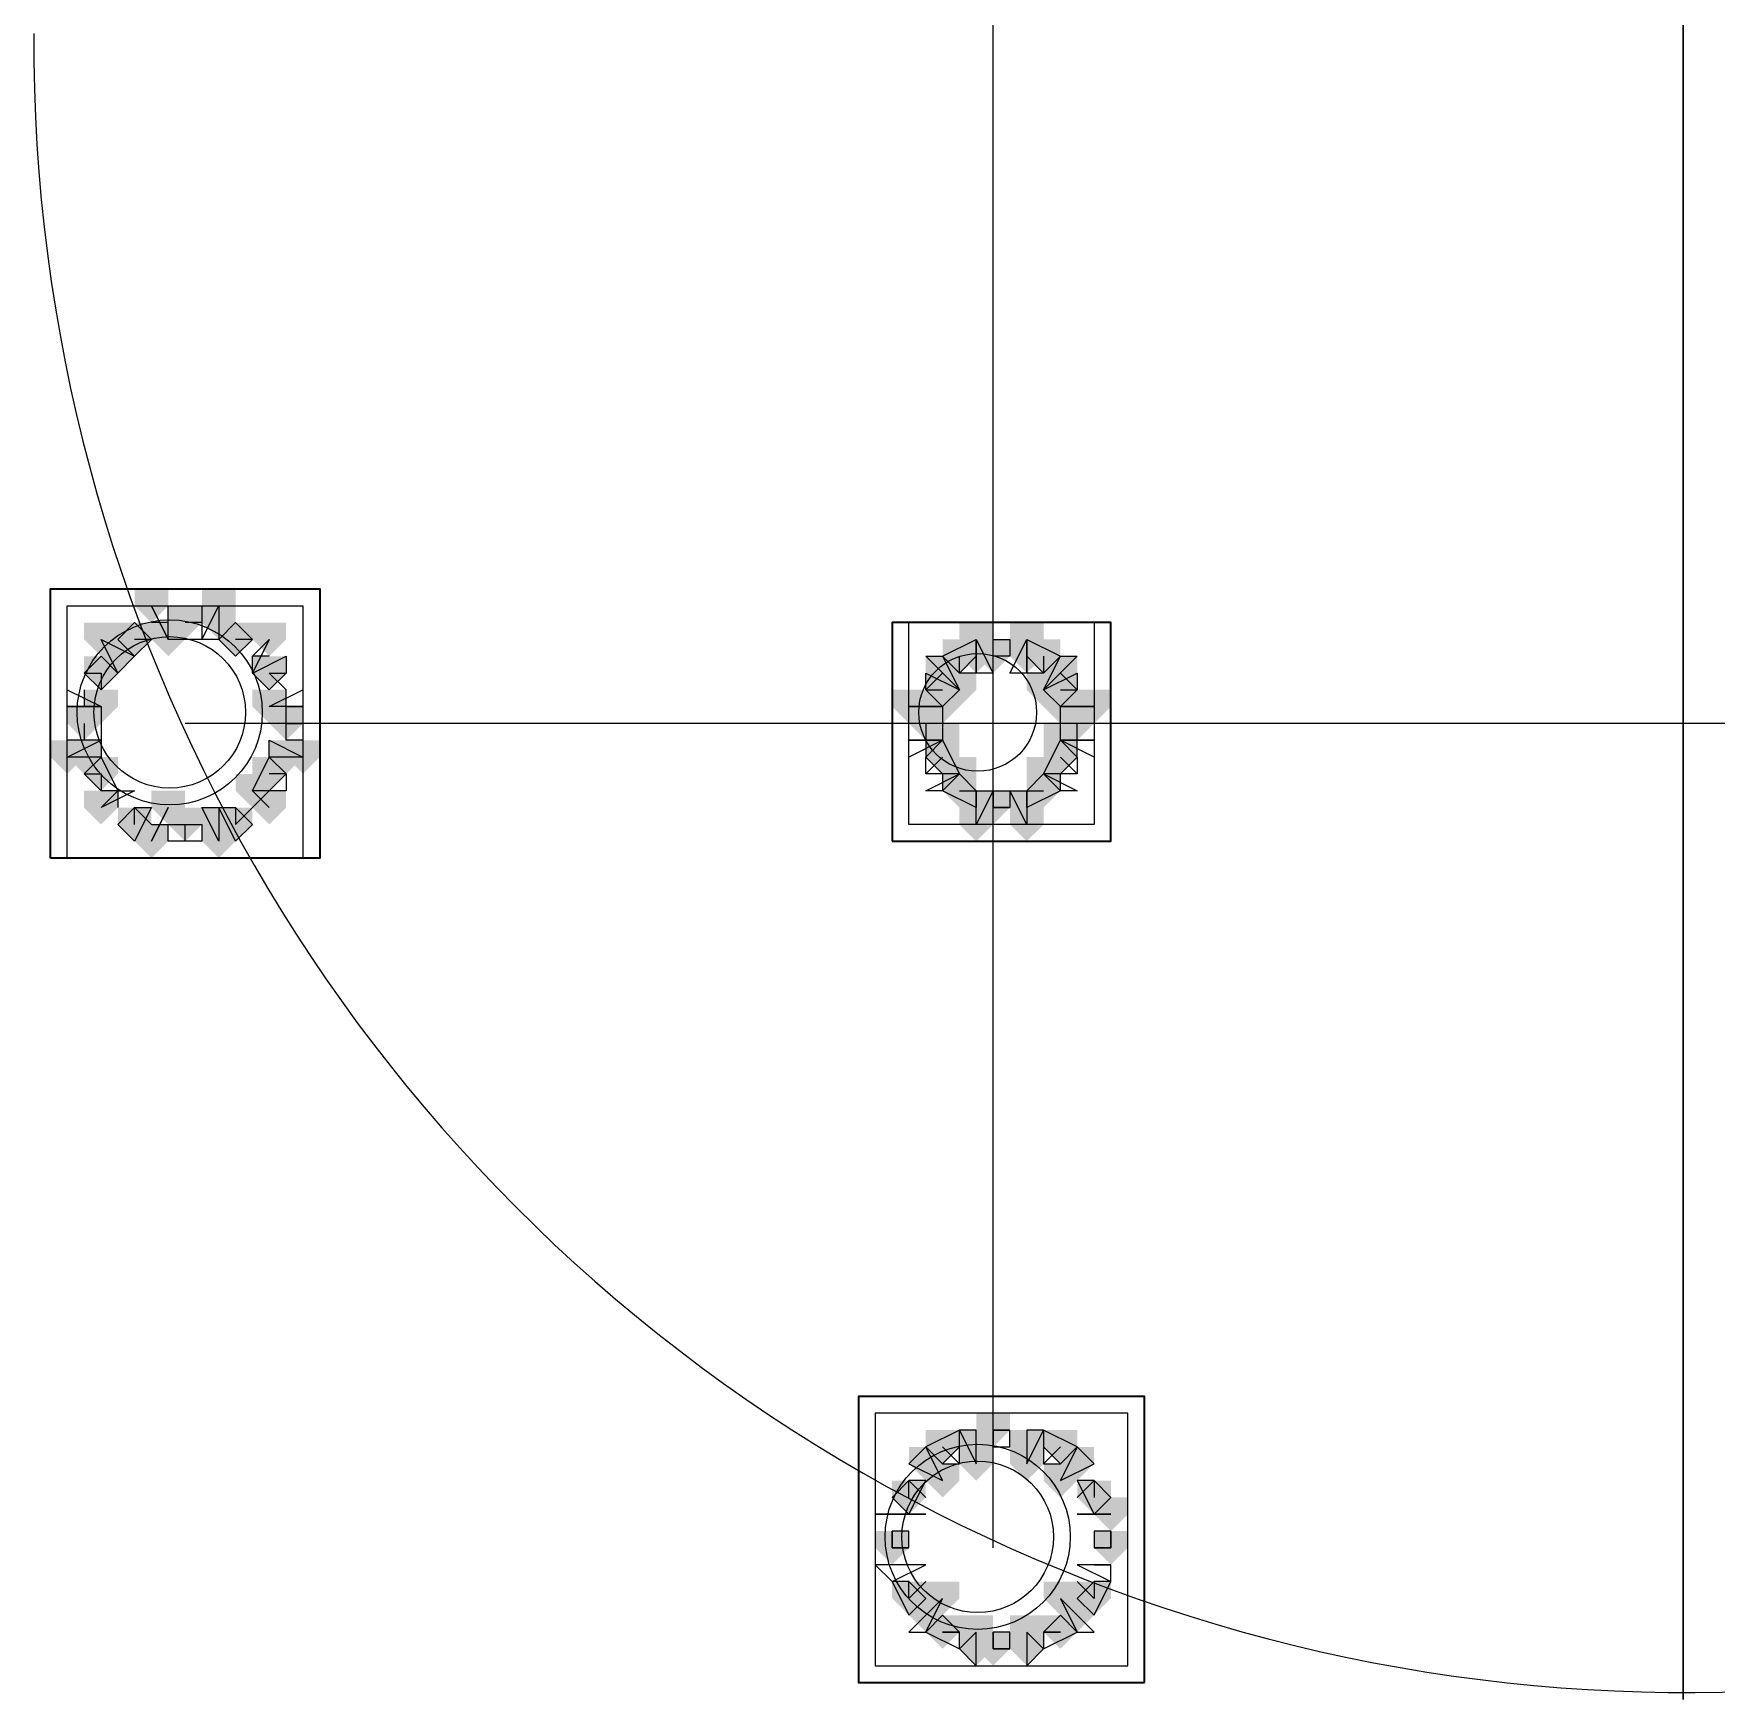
# Model space of a CAD drawing. Header units: millimetres. Extents: x 2315 to 4619, y 1334 to 1897.
# Drawn here: x 3998.01 to 4004.12, y 1548.66 to 1554.71 of the extents above; entities that cross this region are included whole.
import ezdxf

# ---------------------------------------------------------------- set-up
doc = ezdxf.new("R2010")
doc.units = ezdxf.units.MM
for name, color, linetype, true_color in [('PDF_10', 7, 'Continuous', 0x00b85c), ('PDF_AXIS', 7, 'Continuous', 0x00b85c), ('PDF_柱构件', 7, 'Continuous', 0x00b85c), ('PDF_转运站初步方案', 7, 'Continuous', 0x00b85c)]:
    doc.layers.add(name, color=color, linetype=linetype, true_color=true_color)
doc.layers.add('PDF_中心线层', color=1, linetype='Continuous')
doc.layers.add('PDF_粗实线层', color=7, linetype='Continuous')

msp = doc.modelspace()

# ---------------------------------------------------------------- hatches: boundary and pattern name
at = {"layer": 'PDF_10', "transparency": 33554559}
for points in [[(3998.5631, 1552.6298), (3998.502, 1552.6298), (3998.502, 1552.5687), (3998.5631, 1552.5076), (3998.6242, 1552.5687), (3998.6242, 1552.6298)], [(3998.5631, 1552.6298), (3998.502, 1552.6298), (3998.502, 1552.5687), (3998.5631, 1552.5076), (3998.6242, 1552.5687), (3998.6242, 1552.6298)], [(3998.5631, 1552.6298), (3998.502, 1552.6298), (3998.502, 1552.5687), (3998.5631, 1552.5076), (3998.6242, 1552.5687), (3998.6242, 1552.6298)], [(3998.3798, 1552.5687), (3998.3188, 1552.5687), (3998.3188, 1552.5076), (3998.3798, 1552.4466), (3998.4409, 1552.5076), (3998.4409, 1552.5687)], [(3998.3798, 1552.5687), (3998.3188, 1552.5687), (3998.3188, 1552.5076), (3998.3798, 1552.4466), (3998.4409, 1552.5076), (3998.4409, 1552.5687)], [(3998.3798, 1552.5687), (3998.3188, 1552.5687), (3998.3188, 1552.5076), (3998.3798, 1552.4466), (3998.4409, 1552.5076), (3998.4409, 1552.5687)], [(3998.7463, 1552.5687), (3998.6853, 1552.5687), (3998.6853, 1552.5076), (3998.7463, 1552.4466), (3998.8074, 1552.5076), (3998.8074, 1552.5687)], [(3998.7463, 1552.5687), (3998.6853, 1552.5687), (3998.6853, 1552.5076), (3998.7463, 1552.4466), (3998.8074, 1552.5076), (3998.8074, 1552.5687)], [(3998.7463, 1552.5687), (3998.6853, 1552.5687), (3998.6853, 1552.5076), (3998.7463, 1552.4466), (3998.8074, 1552.5076), (3998.8074, 1552.5687)], [(4001.3728, 1552.5076), (4001.3117, 1552.5076), (4001.3117, 1552.4466), (4001.3728, 1552.3855), (4001.4339, 1552.4466), (4001.4339, 1552.5076)], [(4001.3728, 1552.5076), (4001.3117, 1552.5076), (4001.3117, 1552.4466), (4001.3728, 1552.3855), (4001.4339, 1552.4466), (4001.4339, 1552.5076)], [(4001.495, 1552.5076), (4001.4339, 1552.5076), (4001.4339, 1552.4466), (4001.495, 1552.3855), (4001.5561, 1552.4466), (4001.5561, 1552.5076)], [(4001.495, 1552.5076), (4001.4339, 1552.5076), (4001.4339, 1552.4466), (4001.495, 1552.3855), (4001.5561, 1552.4466), (4001.5561, 1552.5076)], [(4001.6782, 1552.5076), (4001.6171, 1552.5076), (4001.6171, 1552.4466), (4001.6782, 1552.3855), (4001.7393, 1552.4466), (4001.7393, 1552.5076)], [(4001.6782, 1552.5076), (4001.6171, 1552.5076), (4001.6171, 1552.4466), (4001.6782, 1552.3855), (4001.7393, 1552.4466), (4001.7393, 1552.5076)], [(3998.2577, 1552.4466), (3998.1966, 1552.4466), (3998.1966, 1552.3855), (3998.2577, 1552.3244), (3998.3188, 1552.3855), (3998.3188, 1552.4466)], [(3998.2577, 1552.4466), (3998.1966, 1552.4466), (3998.1966, 1552.3855), (3998.2577, 1552.3244), (3998.3188, 1552.3855), (3998.3188, 1552.4466)], [(3998.8685, 1552.4466), (3998.8074, 1552.4466), (3998.8074, 1552.3855), (3998.8685, 1552.3244), (3998.9296, 1552.3855), (3998.9296, 1552.4466)], [(3998.8685, 1552.4466), (3998.8074, 1552.4466), (3998.8074, 1552.3855), (3998.8685, 1552.3244), (3998.9296, 1552.3855), (3998.9296, 1552.4466)], [(4001.3117, 1552.3855), (4001.2507, 1552.3855), (4001.2507, 1552.3244), (4001.3117, 1552.2633), (4001.3728, 1552.3244), (4001.3728, 1552.3855)], [(4001.3117, 1552.3855), (4001.2507, 1552.3855), (4001.2507, 1552.3244), (4001.3117, 1552.2633), (4001.3728, 1552.3244), (4001.3728, 1552.3855)], [(4001.7393, 1552.3855), (4001.6782, 1552.3855), (4001.6782, 1552.3244), (4001.7393, 1552.2633), (4001.8004, 1552.3244), (4001.8004, 1552.3855)], [(4001.7393, 1552.3855), (4001.6782, 1552.3855), (4001.6782, 1552.3244), (4001.7393, 1552.2633), (4001.8004, 1552.3244), (4001.8004, 1552.3855)], [(3998.1966, 1552.2633), (3998.1355, 1552.2633), (3998.1355, 1552.2022), (3998.1966, 1552.1412), (3998.2577, 1552.2022), (3998.2577, 1552.2633)], [(3998.1966, 1552.2633), (3998.1355, 1552.2633), (3998.1355, 1552.2022), (3998.1966, 1552.1412), (3998.2577, 1552.2022), (3998.2577, 1552.2633)], [(3998.1966, 1552.2633), (3998.1355, 1552.2633), (3998.1355, 1552.2022), (3998.1966, 1552.1412), (3998.2577, 1552.2022), (3998.2577, 1552.2633)], [(3998.9296, 1552.2633), (3998.8685, 1552.2633), (3998.8685, 1552.2022), (3998.9296, 1552.1412), (3998.9907, 1552.2022), (3998.9907, 1552.2633)], [(3998.9296, 1552.2633), (3998.8685, 1552.2633), (3998.8685, 1552.2022), (3998.9296, 1552.1412), (3998.9907, 1552.2022), (3998.9907, 1552.2633)], [(4001.2507, 1552.2633), (4001.1896, 1552.2633), (4001.1896, 1552.2022), (4001.2507, 1552.1412), (4001.3117, 1552.2022), (4001.3117, 1552.2633)], [(4001.2507, 1552.2633), (4001.1896, 1552.2633), (4001.1896, 1552.2022), (4001.2507, 1552.1412), (4001.3117, 1552.2022), (4001.3117, 1552.2633)], [(4001.2507, 1552.2633), (4001.1896, 1552.2633), (4001.1896, 1552.2022), (4001.2507, 1552.1412), (4001.3117, 1552.2022), (4001.3117, 1552.2633)], [(4001.8004, 1552.2633), (4001.7393, 1552.2633), (4001.7393, 1552.2022), (4001.8004, 1552.1412), (4001.8615, 1552.2022), (4001.8615, 1552.2633)], [(4001.8004, 1552.2633), (4001.7393, 1552.2633), (4001.7393, 1552.2022), (4001.8004, 1552.1412), (4001.8615, 1552.2022), (4001.8615, 1552.2633)], [(4001.8004, 1552.2633), (4001.7393, 1552.2633), (4001.7393, 1552.2022), (4001.8004, 1552.1412), (4001.8615, 1552.2022), (4001.8615, 1552.2633)], [(4001.3117, 1552.1412), (4001.2507, 1552.1412), (4001.2507, 1552.0801), (4001.3117, 1552.019), (4001.3728, 1552.0801), (4001.3728, 1552.1412)], [(4001.3117, 1552.1412), (4001.2507, 1552.1412), (4001.2507, 1552.0801), (4001.3117, 1552.019), (4001.3728, 1552.0801), (4001.3728, 1552.1412)], [(4001.7393, 1552.1412), (4001.6782, 1552.1412), (4001.6782, 1552.0801), (4001.7393, 1552.019), (4001.8004, 1552.0801), (4001.8004, 1552.1412)], [(4001.7393, 1552.1412), (4001.6782, 1552.1412), (4001.6782, 1552.0801), (4001.7393, 1552.019), (4001.8004, 1552.0801), (4001.8004, 1552.1412)], [(3998.2577, 1552.0801), (3998.1966, 1552.0801), (3998.1966, 1552.019), (3998.2577, 1551.9579), (3998.3188, 1552.019), (3998.3188, 1552.0801)], [(3998.2577, 1552.0801), (3998.1966, 1552.0801), (3998.1966, 1552.019), (3998.2577, 1551.9579), (3998.3188, 1552.019), (3998.3188, 1552.0801)], [(3998.8685, 1552.0801), (3998.8074, 1552.0801), (3998.8074, 1552.019), (3998.8685, 1551.9579), (3998.9296, 1552.019), (3998.9296, 1552.0801)], [(3998.8685, 1552.0801), (3998.8074, 1552.0801), (3998.8074, 1552.019), (3998.8685, 1551.9579), (3998.9296, 1552.019), (3998.9296, 1552.0801)], [(4001.3728, 1552.019), (4001.3117, 1552.019), (4001.3117, 1551.9579), (4001.3728, 1551.8968), (4001.4339, 1551.9579), (4001.4339, 1552.019)], [(4001.3728, 1552.019), (4001.3117, 1552.019), (4001.3117, 1551.9579), (4001.3728, 1551.8968), (4001.4339, 1551.9579), (4001.4339, 1552.019)], [(4001.3728, 1552.019), (4001.3117, 1552.019), (4001.3117, 1551.9579), (4001.3728, 1551.8968), (4001.4339, 1551.9579), (4001.4339, 1552.019)], [(4001.6782, 1552.019), (4001.6171, 1552.019), (4001.6171, 1551.9579), (4001.6782, 1551.8968), (4001.7393, 1551.9579), (4001.7393, 1552.019)], [(4001.6782, 1552.019), (4001.6171, 1552.019), (4001.6171, 1551.9579), (4001.6782, 1551.8968), (4001.7393, 1551.9579), (4001.7393, 1552.019)], [(4001.6782, 1552.019), (4001.6171, 1552.019), (4001.6171, 1551.9579), (4001.6782, 1551.8968), (4001.7393, 1551.9579), (4001.7393, 1552.019)], [(4001.495, 1551.9579), (4001.4339, 1551.9579), (4001.4339, 1551.8968), (4001.495, 1551.8357), (4001.5561, 1551.8968), (4001.5561, 1551.9579)], [(4001.495, 1551.9579), (4001.4339, 1551.9579), (4001.4339, 1551.8968), (4001.495, 1551.8357), (4001.5561, 1551.8968), (4001.5561, 1551.9579)], [(3998.3798, 1551.8968), (3998.3188, 1551.8968), (3998.3188, 1551.8357), (3998.3798, 1551.7747), (3998.4409, 1551.8357), (3998.4409, 1551.8968)], [(3998.3798, 1551.8968), (3998.3188, 1551.8968), (3998.3188, 1551.8357), (3998.3798, 1551.7747), (3998.4409, 1551.8357), (3998.4409, 1551.8968)], [(3998.5631, 1551.8968), (3998.502, 1551.8968), (3998.502, 1551.8357), (3998.5631, 1551.7747), (3998.6242, 1551.8357), (3998.6242, 1551.8968)], [(3998.5631, 1551.8968), (3998.502, 1551.8968), (3998.502, 1551.8357), (3998.5631, 1551.7747), (3998.6242, 1551.8357), (3998.6242, 1551.8968)], [(3998.7463, 1551.8968), (3998.6853, 1551.8968), (3998.6853, 1551.8357), (3998.7463, 1551.7747), (3998.8074, 1551.8357), (3998.8074, 1551.8968)], [(3998.7463, 1551.8968), (3998.6853, 1551.8968), (3998.6853, 1551.8357), (3998.7463, 1551.7747), (3998.8074, 1551.8357), (3998.8074, 1551.8968)], [(4001.495, 1549.6979), (4001.4339, 1549.6979), (4001.4339, 1549.6368), (4001.495, 1549.5757), (4001.5561, 1549.6368), (4001.5561, 1549.6979)], [(4001.495, 1549.6979), (4001.4339, 1549.6979), (4001.4339, 1549.6368), (4001.495, 1549.5757), (4001.5561, 1549.6368), (4001.5561, 1549.6979)], [(4001.3117, 1549.6368), (4001.2507, 1549.6368), (4001.2507, 1549.5757), (4001.3117, 1549.5147), (4001.3728, 1549.5757), (4001.3728, 1549.6368)], [(4001.3117, 1549.6368), (4001.2507, 1549.6368), (4001.2507, 1549.5757), (4001.3117, 1549.5147), (4001.3728, 1549.5757), (4001.3728, 1549.6368)], [(4001.7393, 1549.6368), (4001.6782, 1549.6368), (4001.6782, 1549.5757), (4001.7393, 1549.5147), (4001.8004, 1549.5757), (4001.8004, 1549.6368)], [(4001.7393, 1549.6368), (4001.6782, 1549.6368), (4001.6782, 1549.5757), (4001.7393, 1549.5147), (4001.8004, 1549.5757), (4001.8004, 1549.6368)], [(4001.1896, 1549.4536), (4001.1285, 1549.4536), (4001.1285, 1549.3925), (4001.1896, 1549.3314), (4001.2507, 1549.3925), (4001.2507, 1549.4536)], [(4001.1896, 1549.4536), (4001.1285, 1549.4536), (4001.1285, 1549.3925), (4001.1896, 1549.3314), (4001.2507, 1549.3925), (4001.2507, 1549.4536)], [(4001.8615, 1549.4536), (4001.8004, 1549.4536), (4001.8004, 1549.3925), (4001.8615, 1549.3314), (4001.9226, 1549.3925), (4001.9226, 1549.4536)], [(4001.8615, 1549.4536), (4001.8004, 1549.4536), (4001.8004, 1549.3925), (4001.8615, 1549.3314), (4001.9226, 1549.3925), (4001.9226, 1549.4536)], [(4001.1285, 1549.2703), (4001.0674, 1549.2703), (4001.0674, 1549.2093), (4001.1285, 1549.1482), (4001.1896, 1549.2093), (4001.1896, 1549.2703)], [(4001.1285, 1549.2703), (4001.0674, 1549.2703), (4001.0674, 1549.2093), (4001.1285, 1549.1482), (4001.1896, 1549.2093), (4001.1896, 1549.2703)], [(4001.9226, 1549.2703), (4001.8615, 1549.2703), (4001.8615, 1549.2093), (4001.9226, 1549.1482), (4001.9836, 1549.2093), (4001.9836, 1549.2703)], [(4001.9226, 1549.2703), (4001.8615, 1549.2703), (4001.8615, 1549.2093), (4001.9226, 1549.1482), (4001.9836, 1549.2093), (4001.9836, 1549.2703)], [(4001.1896, 1549.0871), (4001.1285, 1549.0871), (4001.1285, 1549.026), (4001.1896, 1548.9649), (4001.2507, 1549.026), (4001.2507, 1549.0871)], [(4001.1896, 1549.0871), (4001.1285, 1549.0871), (4001.1285, 1549.026), (4001.1896, 1548.9649), (4001.2507, 1549.026), (4001.2507, 1549.0871)], [(4001.8615, 1549.0871), (4001.8004, 1549.0871), (4001.8004, 1549.026), (4001.8615, 1548.9649), (4001.9226, 1549.026), (4001.9226, 1549.0871)], [(4001.8615, 1549.0871), (4001.8004, 1549.0871), (4001.8004, 1549.026), (4001.8615, 1548.9649), (4001.9226, 1549.026), (4001.9226, 1549.0871)], [(4001.3117, 1548.9649), (4001.2507, 1548.9649), (4001.2507, 1548.9039), (4001.3117, 1548.8428), (4001.3728, 1548.9039), (4001.3728, 1548.9649)], [(4001.3117, 1548.9649), (4001.2507, 1548.9649), (4001.2507, 1548.9039), (4001.3117, 1548.8428), (4001.3728, 1548.9039), (4001.3728, 1548.9649)], [(4001.7393, 1548.9649), (4001.6782, 1548.9649), (4001.6782, 1548.9039), (4001.7393, 1548.8428), (4001.8004, 1548.9039), (4001.8004, 1548.9649)], [(4001.7393, 1548.9649), (4001.6782, 1548.9649), (4001.6782, 1548.9039), (4001.7393, 1548.8428), (4001.8004, 1548.9039), (4001.8004, 1548.9649)], [(4001.495, 1548.9039), (4001.4339, 1548.9039), (4001.4339, 1548.8428), (4001.495, 1548.7817), (4001.5561, 1548.8428), (4001.5561, 1548.9039)], [(4001.495, 1548.9039), (4001.4339, 1548.9039), (4001.4339, 1548.8428), (4001.495, 1548.7817), (4001.5561, 1548.8428), (4001.5561, 1548.9039)]]:
    msp.add_hatch(color=256, dxfattribs=at).paths.add_polyline_path(points)
at = {"layer": 'PDF_柱构件', "transparency": 33554559}
for points in [[(3998.4409, 1552.6909), (3998.3798, 1552.6909), (3998.3798, 1552.6298), (3998.4409, 1552.5687), (3998.502, 1552.6298), (3998.502, 1552.6909)], [(3998.6853, 1552.6909), (3998.6242, 1552.6909), (3998.6242, 1552.6298), (3998.6853, 1552.5687), (3998.7463, 1552.6298), (3998.7463, 1552.6909)], [(3998.6853, 1552.6298), (3998.6242, 1552.6298), (3998.6242, 1552.5687), (3998.6853, 1552.5076), (3998.7463, 1552.5687), (3998.7463, 1552.6298)], [(3998.2577, 1552.5687), (3998.1966, 1552.5687), (3998.1966, 1552.5076), (3998.2577, 1552.4466), (3998.3188, 1552.5076), (3998.3188, 1552.5687)], [(3998.502, 1552.5687), (3998.4409, 1552.5687), (3998.4409, 1552.5076), (3998.502, 1552.4466), (3998.5631, 1552.5076), (3998.5631, 1552.5687)], [(3998.8685, 1552.5687), (3998.8074, 1552.5687), (3998.8074, 1552.5076), (3998.8685, 1552.4466), (3998.9296, 1552.5076), (3998.9296, 1552.5687)], [(4001.4339, 1552.5687), (4001.3728, 1552.5687), (4001.3728, 1552.5076), (4001.4339, 1552.4466), (4001.495, 1552.5076), (4001.495, 1552.5687)], [(4001.6171, 1552.5687), (4001.5561, 1552.5687), (4001.5561, 1552.5076), (4001.6171, 1552.4466), (4001.6782, 1552.5076), (4001.6782, 1552.5687)], [(3998.3188, 1552.5076), (3998.2577, 1552.5076), (3998.2577, 1552.4466), (3998.3188, 1552.3855), (3998.3798, 1552.4466), (3998.3798, 1552.5076)], [(4001.4339, 1552.5076), (4001.3728, 1552.5076), (4001.3728, 1552.4466), (4001.4339, 1552.3855), (4001.495, 1552.4466), (4001.495, 1552.5076)], [(4001.6171, 1552.5076), (4001.5561, 1552.5076), (4001.5561, 1552.4466), (4001.6171, 1552.3855), (4001.6782, 1552.4466), (4001.6782, 1552.5076)], [(4001.3117, 1552.4466), (4001.2507, 1552.4466), (4001.2507, 1552.3855), (4001.3117, 1552.3244), (4001.3728, 1552.3855), (4001.3728, 1552.4466)], [(4001.7393, 1552.4466), (4001.6782, 1552.4466), (4001.6782, 1552.3855), (4001.7393, 1552.3244), (4001.8004, 1552.3855), (4001.8004, 1552.4466)], [(4001.3728, 1552.3855), (4001.3117, 1552.3855), (4001.3117, 1552.3244), (4001.3728, 1552.2633), (4001.4339, 1552.3244), (4001.4339, 1552.3855)], [(4001.6782, 1552.3855), (4001.6171, 1552.3855), (4001.6171, 1552.3244), (4001.6782, 1552.2633), (4001.7393, 1552.3244), (4001.7393, 1552.3855)], [(3998.2577, 1552.3244), (3998.1966, 1552.3244), (3998.1966, 1552.2633), (3998.2577, 1552.2022), (3998.3188, 1552.2633), (3998.3188, 1552.3244)], [(3998.8685, 1552.3244), (3998.8074, 1552.3244), (3998.8074, 1552.2633), (3998.8685, 1552.2022), (3998.9296, 1552.2633), (3998.9296, 1552.3244)], [(4001.1896, 1552.3244), (4001.1285, 1552.3244), (4001.1285, 1552.2633), (4001.1896, 1552.2022), (4001.2507, 1552.2633), (4001.2507, 1552.3244)], [(4001.2507, 1552.3244), (4001.1896, 1552.3244), (4001.1896, 1552.2633), (4001.2507, 1552.2022), (4001.3117, 1552.2633), (4001.3117, 1552.3244)], [(4001.3117, 1552.3244), (4001.2507, 1552.3244), (4001.2507, 1552.2633), (4001.3117, 1552.2022), (4001.3728, 1552.2633), (4001.3728, 1552.3244)], [(4001.7393, 1552.3244), (4001.6782, 1552.3244), (4001.6782, 1552.2633), (4001.7393, 1552.2022), (4001.8004, 1552.2633), (4001.8004, 1552.3244)], [(4001.8004, 1552.3244), (4001.7393, 1552.3244), (4001.7393, 1552.2633), (4001.8004, 1552.2022), (4001.8615, 1552.2633), (4001.8615, 1552.3244)], [(4001.8615, 1552.3244), (4001.8004, 1552.3244), (4001.8004, 1552.2633), (4001.8615, 1552.2022), (4001.9226, 1552.2633), (4001.9226, 1552.3244)], [(4001.3117, 1552.2022), (4001.2507, 1552.2022), (4001.2507, 1552.1412), (4001.3117, 1552.0801), (4001.3728, 1552.1412), (4001.3728, 1552.2022)], [(4001.7393, 1552.2022), (4001.6782, 1552.2022), (4001.6782, 1552.1412), (4001.7393, 1552.0801), (4001.8004, 1552.1412), (4001.8004, 1552.2022)], [(3998.1355, 1552.1412), (3998.0744, 1552.1412), (3998.0744, 1552.0801), (3998.1355, 1552.019), (3998.1966, 1552.0801), (3998.1966, 1552.1412)], [(3998.1966, 1552.1412), (3998.1355, 1552.1412), (3998.1355, 1552.0801), (3998.1966, 1552.019), (3998.2577, 1552.0801), (3998.2577, 1552.1412)], [(3998.9296, 1552.1412), (3998.8685, 1552.1412), (3998.8685, 1552.0801), (3998.9296, 1552.019), (3998.9907, 1552.0801), (3998.9907, 1552.1412)], [(3998.9907, 1552.1412), (3998.9296, 1552.1412), (3998.9296, 1552.0801), (3998.9907, 1552.019), (3999.0517, 1552.0801), (3999.0517, 1552.1412)], [(4001.3728, 1552.0801), (4001.3117, 1552.0801), (4001.3117, 1552.019), (4001.3728, 1551.9579), (4001.4339, 1552.019), (4001.4339, 1552.0801)], [(4001.6782, 1552.0801), (4001.6171, 1552.0801), (4001.6171, 1552.019), (4001.6782, 1551.9579), (4001.7393, 1552.019), (4001.7393, 1552.0801)], [(3998.8074, 1552.019), (3998.7463, 1552.019), (3998.7463, 1551.9579), (3998.8074, 1551.8968), (3998.8685, 1551.9579), (3998.8685, 1552.019)], [(3998.2577, 1551.9579), (3998.1966, 1551.9579), (3998.1966, 1551.8968), (3998.2577, 1551.8357), (3998.3188, 1551.8968), (3998.3188, 1551.9579)], [(3998.502, 1551.9579), (3998.4409, 1551.9579), (3998.4409, 1551.8968), (3998.502, 1551.8357), (3998.5631, 1551.8968), (3998.5631, 1551.9579)], [(3998.8685, 1551.9579), (3998.8074, 1551.9579), (3998.8074, 1551.8968), (3998.8685, 1551.8357), (3998.9296, 1551.8968), (3998.9296, 1551.9579)], [(4001.4339, 1551.9579), (4001.3728, 1551.9579), (4001.3728, 1551.8968), (4001.4339, 1551.8357), (4001.495, 1551.8968), (4001.495, 1551.9579)], [(4001.6171, 1551.9579), (4001.5561, 1551.9579), (4001.5561, 1551.8968), (4001.6171, 1551.8357), (4001.6782, 1551.8968), (4001.6782, 1551.9579)], [(3998.6853, 1551.8968), (3998.6242, 1551.8968), (3998.6242, 1551.8357), (3998.6853, 1551.7747), (3998.7463, 1551.8357), (3998.7463, 1551.8968)], [(4001.4339, 1551.8968), (4001.3728, 1551.8968), (4001.3728, 1551.8357), (4001.4339, 1551.7747), (4001.495, 1551.8357), (4001.495, 1551.8968)], [(4001.6171, 1551.8968), (4001.5561, 1551.8968), (4001.5561, 1551.8357), (4001.6171, 1551.7747), (4001.6782, 1551.8357), (4001.6782, 1551.8968)], [(3998.4409, 1551.8357), (3998.3798, 1551.8357), (3998.3798, 1551.7747), (3998.4409, 1551.7136), (3998.502, 1551.7747), (3998.502, 1551.8357)], [(3998.6853, 1551.8357), (3998.6242, 1551.8357), (3998.6242, 1551.7747), (3998.6853, 1551.7136), (3998.7463, 1551.7747), (3998.7463, 1551.8357)], [(4001.4339, 1549.6368), (4001.3728, 1549.6368), (4001.3728, 1549.5757), (4001.4339, 1549.5147), (4001.495, 1549.5757), (4001.495, 1549.6368)], [(4001.6171, 1549.6368), (4001.5561, 1549.6368), (4001.5561, 1549.5757), (4001.6171, 1549.5147), (4001.6782, 1549.5757), (4001.6782, 1549.6368)], [(4001.2507, 1549.5757), (4001.1896, 1549.5757), (4001.1896, 1549.5147), (4001.2507, 1549.4536), (4001.3117, 1549.5147), (4001.3117, 1549.5757)], [(4001.4339, 1549.5757), (4001.3728, 1549.5757), (4001.3728, 1549.5147), (4001.4339, 1549.4536), (4001.495, 1549.5147), (4001.495, 1549.5757)], [(4001.6171, 1549.5757), (4001.5561, 1549.5757), (4001.5561, 1549.5147), (4001.6171, 1549.4536), (4001.6782, 1549.5147), (4001.6782, 1549.5757)], [(4001.8004, 1549.5757), (4001.7393, 1549.5757), (4001.7393, 1549.5147), (4001.8004, 1549.4536), (4001.8615, 1549.5147), (4001.8615, 1549.5757)], [(4001.3117, 1549.5147), (4001.2507, 1549.5147), (4001.2507, 1549.4536), (4001.3117, 1549.3925), (4001.3728, 1549.4536), (4001.3728, 1549.5147)], [(4001.7393, 1549.5147), (4001.6782, 1549.5147), (4001.6782, 1549.4536), (4001.7393, 1549.3925), (4001.8004, 1549.4536), (4001.8004, 1549.5147)], [(4001.9226, 1549.3925), (4001.8615, 1549.3925), (4001.8615, 1549.3314), (4001.9226, 1549.2703), (4001.9836, 1549.3314), (4001.9836, 1549.3925)], [(4001.3117, 1549.0871), (4001.2507, 1549.0871), (4001.2507, 1549.026), (4001.3117, 1548.9649), (4001.3728, 1549.026), (4001.3728, 1549.0871)], [(4001.7393, 1549.0871), (4001.6782, 1549.0871), (4001.6782, 1549.026), (4001.7393, 1548.9649), (4001.8004, 1549.026), (4001.8004, 1549.0871)], [(4001.2507, 1549.026), (4001.1896, 1549.026), (4001.1896, 1548.9649), (4001.2507, 1548.9039), (4001.3117, 1548.9649), (4001.3117, 1549.026)], [(4001.8004, 1549.026), (4001.7393, 1549.026), (4001.7393, 1548.9649), (4001.8004, 1548.9039), (4001.8615, 1548.9649), (4001.8615, 1549.026)], [(4001.4339, 1548.9649), (4001.3728, 1548.9649), (4001.3728, 1548.9039), (4001.4339, 1548.8428), (4001.495, 1548.9039), (4001.495, 1548.9649)], [(4001.6171, 1548.9649), (4001.5561, 1548.9649), (4001.5561, 1548.9039), (4001.6171, 1548.8428), (4001.6782, 1548.9039), (4001.6782, 1548.9649)], [(4001.4339, 1548.9039), (4001.3728, 1548.9039), (4001.3728, 1548.8428), (4001.4339, 1548.7817), (4001.495, 1548.8428), (4001.495, 1548.9039)], [(4001.6171, 1548.9039), (4001.5561, 1548.9039), (4001.5561, 1548.8428), (4001.6171, 1548.7817), (4001.6782, 1548.8428), (4001.6782, 1548.9039)]]:
    msp.add_hatch(color=256, dxfattribs=at).paths.add_polyline_path(points)
at = {"layer": 'PDF_转运站初步方案', "transparency": 33554559}
for points in [[(3998.5631, 1552.6298), (3998.502, 1552.6298), (3998.502, 1552.5687), (3998.5631, 1552.5076), (3998.6242, 1552.5687), (3998.6242, 1552.6298)], [(3998.5631, 1552.6298), (3998.502, 1552.6298), (3998.502, 1552.5687), (3998.5631, 1552.5076), (3998.6242, 1552.5687), (3998.6242, 1552.6298)], [(3998.3798, 1552.5687), (3998.3188, 1552.5687), (3998.3188, 1552.5076), (3998.3798, 1552.4466), (3998.4409, 1552.5076), (3998.4409, 1552.5687)], [(3998.3798, 1552.5687), (3998.3188, 1552.5687), (3998.3188, 1552.5076), (3998.3798, 1552.4466), (3998.4409, 1552.5076), (3998.4409, 1552.5687)], [(3998.7463, 1552.5687), (3998.6853, 1552.5687), (3998.6853, 1552.5076), (3998.7463, 1552.4466), (3998.8074, 1552.5076), (3998.8074, 1552.5687)], [(3998.7463, 1552.5687), (3998.6853, 1552.5687), (3998.6853, 1552.5076), (3998.7463, 1552.4466), (3998.8074, 1552.5076), (3998.8074, 1552.5687)], [(4001.3728, 1552.5076), (4001.3117, 1552.5076), (4001.3117, 1552.4466), (4001.3728, 1552.3855), (4001.4339, 1552.4466), (4001.4339, 1552.5076)], [(4001.3728, 1552.5076), (4001.3117, 1552.5076), (4001.3117, 1552.4466), (4001.3728, 1552.3855), (4001.4339, 1552.4466), (4001.4339, 1552.5076)], [(4001.495, 1552.5076), (4001.4339, 1552.5076), (4001.4339, 1552.4466), (4001.495, 1552.3855), (4001.5561, 1552.4466), (4001.5561, 1552.5076)], [(4001.495, 1552.5076), (4001.4339, 1552.5076), (4001.4339, 1552.4466), (4001.495, 1552.3855), (4001.5561, 1552.4466), (4001.5561, 1552.5076)], [(4001.6782, 1552.5076), (4001.6171, 1552.5076), (4001.6171, 1552.4466), (4001.6782, 1552.3855), (4001.7393, 1552.4466), (4001.7393, 1552.5076)], [(4001.6782, 1552.5076), (4001.6171, 1552.5076), (4001.6171, 1552.4466), (4001.6782, 1552.3855), (4001.7393, 1552.4466), (4001.7393, 1552.5076)], [(3998.2577, 1552.4466), (3998.1966, 1552.4466), (3998.1966, 1552.3855), (3998.2577, 1552.3244), (3998.3188, 1552.3855), (3998.3188, 1552.4466)], [(3998.2577, 1552.4466), (3998.1966, 1552.4466), (3998.1966, 1552.3855), (3998.2577, 1552.3244), (3998.3188, 1552.3855), (3998.3188, 1552.4466)], [(3998.8685, 1552.4466), (3998.8074, 1552.4466), (3998.8074, 1552.3855), (3998.8685, 1552.3244), (3998.9296, 1552.3855), (3998.9296, 1552.4466)], [(3998.8685, 1552.4466), (3998.8074, 1552.4466), (3998.8074, 1552.3855), (3998.8685, 1552.3244), (3998.9296, 1552.3855), (3998.9296, 1552.4466)], [(4001.3117, 1552.3855), (4001.2507, 1552.3855), (4001.2507, 1552.3244), (4001.3117, 1552.2633), (4001.3728, 1552.3244), (4001.3728, 1552.3855)], [(4001.3117, 1552.3855), (4001.2507, 1552.3855), (4001.2507, 1552.3244), (4001.3117, 1552.2633), (4001.3728, 1552.3244), (4001.3728, 1552.3855)], [(4001.7393, 1552.3855), (4001.6782, 1552.3855), (4001.6782, 1552.3244), (4001.7393, 1552.2633), (4001.8004, 1552.3244), (4001.8004, 1552.3855)], [(4001.7393, 1552.3855), (4001.6782, 1552.3855), (4001.6782, 1552.3244), (4001.7393, 1552.2633), (4001.8004, 1552.3244), (4001.8004, 1552.3855)], [(3998.1966, 1552.2633), (3998.1355, 1552.2633), (3998.1355, 1552.2022), (3998.1966, 1552.1412), (3998.2577, 1552.2022), (3998.2577, 1552.2633)], [(3998.1966, 1552.2633), (3998.1355, 1552.2633), (3998.1355, 1552.2022), (3998.1966, 1552.1412), (3998.2577, 1552.2022), (3998.2577, 1552.2633)], [(3998.9296, 1552.2633), (3998.8685, 1552.2633), (3998.8685, 1552.2022), (3998.9296, 1552.1412), (3998.9907, 1552.2022), (3998.9907, 1552.2633)], [(3998.9296, 1552.2633), (3998.8685, 1552.2633), (3998.8685, 1552.2022), (3998.9296, 1552.1412), (3998.9907, 1552.2022), (3998.9907, 1552.2633)], [(4001.2507, 1552.2633), (4001.1896, 1552.2633), (4001.1896, 1552.2022), (4001.2507, 1552.1412), (4001.3117, 1552.2022), (4001.3117, 1552.2633)], [(4001.2507, 1552.2633), (4001.1896, 1552.2633), (4001.1896, 1552.2022), (4001.2507, 1552.1412), (4001.3117, 1552.2022), (4001.3117, 1552.2633)], [(4001.8004, 1552.2633), (4001.7393, 1552.2633), (4001.7393, 1552.2022), (4001.8004, 1552.1412), (4001.8615, 1552.2022), (4001.8615, 1552.2633)], [(4001.8004, 1552.2633), (4001.7393, 1552.2633), (4001.7393, 1552.2022), (4001.8004, 1552.1412), (4001.8615, 1552.2022), (4001.8615, 1552.2633)], [(4001.3117, 1552.1412), (4001.2507, 1552.1412), (4001.2507, 1552.0801), (4001.3117, 1552.019), (4001.3728, 1552.0801), (4001.3728, 1552.1412)], [(4001.3117, 1552.1412), (4001.2507, 1552.1412), (4001.2507, 1552.0801), (4001.3117, 1552.019), (4001.3728, 1552.0801), (4001.3728, 1552.1412)], [(4001.7393, 1552.1412), (4001.6782, 1552.1412), (4001.6782, 1552.0801), (4001.7393, 1552.019), (4001.8004, 1552.0801), (4001.8004, 1552.1412)], [(4001.7393, 1552.1412), (4001.6782, 1552.1412), (4001.6782, 1552.0801), (4001.7393, 1552.019), (4001.8004, 1552.0801), (4001.8004, 1552.1412)], [(3998.2577, 1552.0801), (3998.1966, 1552.0801), (3998.1966, 1552.019), (3998.2577, 1551.9579), (3998.3188, 1552.019), (3998.3188, 1552.0801)], [(3998.2577, 1552.0801), (3998.1966, 1552.0801), (3998.1966, 1552.019), (3998.2577, 1551.9579), (3998.3188, 1552.019), (3998.3188, 1552.0801)], [(3998.8685, 1552.0801), (3998.8074, 1552.0801), (3998.8074, 1552.019), (3998.8685, 1551.9579), (3998.9296, 1552.019), (3998.9296, 1552.0801)], [(3998.8685, 1552.0801), (3998.8074, 1552.0801), (3998.8074, 1552.019), (3998.8685, 1551.9579), (3998.9296, 1552.019), (3998.9296, 1552.0801)], [(4001.3728, 1552.019), (4001.3117, 1552.019), (4001.3117, 1551.9579), (4001.3728, 1551.8968), (4001.4339, 1551.9579), (4001.4339, 1552.019)], [(4001.3728, 1552.019), (4001.3117, 1552.019), (4001.3117, 1551.9579), (4001.3728, 1551.8968), (4001.4339, 1551.9579), (4001.4339, 1552.019)], [(4001.6782, 1552.019), (4001.6171, 1552.019), (4001.6171, 1551.9579), (4001.6782, 1551.8968), (4001.7393, 1551.9579), (4001.7393, 1552.019)], [(4001.6782, 1552.019), (4001.6171, 1552.019), (4001.6171, 1551.9579), (4001.6782, 1551.8968), (4001.7393, 1551.9579), (4001.7393, 1552.019)], [(4001.495, 1551.9579), (4001.4339, 1551.9579), (4001.4339, 1551.8968), (4001.495, 1551.8357), (4001.5561, 1551.8968), (4001.5561, 1551.9579)], [(4001.495, 1551.9579), (4001.4339, 1551.9579), (4001.4339, 1551.8968), (4001.495, 1551.8357), (4001.5561, 1551.8968), (4001.5561, 1551.9579)], [(3998.3798, 1551.8968), (3998.3188, 1551.8968), (3998.3188, 1551.8357), (3998.3798, 1551.7747), (3998.4409, 1551.8357), (3998.4409, 1551.8968)], [(3998.3798, 1551.8968), (3998.3188, 1551.8968), (3998.3188, 1551.8357), (3998.3798, 1551.7747), (3998.4409, 1551.8357), (3998.4409, 1551.8968)], [(3998.5631, 1551.8968), (3998.502, 1551.8968), (3998.502, 1551.8357), (3998.5631, 1551.7747), (3998.6242, 1551.8357), (3998.6242, 1551.8968)], [(3998.5631, 1551.8968), (3998.502, 1551.8968), (3998.502, 1551.8357), (3998.5631, 1551.7747), (3998.6242, 1551.8357), (3998.6242, 1551.8968)], [(3998.7463, 1551.8968), (3998.6853, 1551.8968), (3998.6853, 1551.8357), (3998.7463, 1551.7747), (3998.8074, 1551.8357), (3998.8074, 1551.8968)], [(3998.7463, 1551.8968), (3998.6853, 1551.8968), (3998.6853, 1551.8357), (3998.7463, 1551.7747), (3998.8074, 1551.8357), (3998.8074, 1551.8968)], [(4001.495, 1549.6979), (4001.4339, 1549.6979), (4001.4339, 1549.6368), (4001.495, 1549.5757), (4001.5561, 1549.6368), (4001.5561, 1549.6979)], [(4001.495, 1549.6979), (4001.4339, 1549.6979), (4001.4339, 1549.6368), (4001.495, 1549.5757), (4001.5561, 1549.6368), (4001.5561, 1549.6979)], [(4001.3117, 1549.6368), (4001.2507, 1549.6368), (4001.2507, 1549.5757), (4001.3117, 1549.5147), (4001.3728, 1549.5757), (4001.3728, 1549.6368)], [(4001.3117, 1549.6368), (4001.2507, 1549.6368), (4001.2507, 1549.5757), (4001.3117, 1549.5147), (4001.3728, 1549.5757), (4001.3728, 1549.6368)], [(4001.7393, 1549.6368), (4001.6782, 1549.6368), (4001.6782, 1549.5757), (4001.7393, 1549.5147), (4001.8004, 1549.5757), (4001.8004, 1549.6368)], [(4001.7393, 1549.6368), (4001.6782, 1549.6368), (4001.6782, 1549.5757), (4001.7393, 1549.5147), (4001.8004, 1549.5757), (4001.8004, 1549.6368)], [(4001.1896, 1549.4536), (4001.1285, 1549.4536), (4001.1285, 1549.3925), (4001.1896, 1549.3314), (4001.2507, 1549.3925), (4001.2507, 1549.4536)], [(4001.1896, 1549.4536), (4001.1285, 1549.4536), (4001.1285, 1549.3925), (4001.1896, 1549.3314), (4001.2507, 1549.3925), (4001.2507, 1549.4536)], [(4001.8615, 1549.4536), (4001.8004, 1549.4536), (4001.8004, 1549.3925), (4001.8615, 1549.3314), (4001.9226, 1549.3925), (4001.9226, 1549.4536)], [(4001.8615, 1549.4536), (4001.8004, 1549.4536), (4001.8004, 1549.3925), (4001.8615, 1549.3314), (4001.9226, 1549.3925), (4001.9226, 1549.4536)], [(4001.1285, 1549.2703), (4001.0674, 1549.2703), (4001.0674, 1549.2093), (4001.1285, 1549.1482), (4001.1896, 1549.2093), (4001.1896, 1549.2703)], [(4001.1285, 1549.2703), (4001.0674, 1549.2703), (4001.0674, 1549.2093), (4001.1285, 1549.1482), (4001.1896, 1549.2093), (4001.1896, 1549.2703)], [(4001.9226, 1549.2703), (4001.8615, 1549.2703), (4001.8615, 1549.2093), (4001.9226, 1549.1482), (4001.9836, 1549.2093), (4001.9836, 1549.2703)], [(4001.9226, 1549.2703), (4001.8615, 1549.2703), (4001.8615, 1549.2093), (4001.9226, 1549.1482), (4001.9836, 1549.2093), (4001.9836, 1549.2703)], [(4001.1896, 1549.0871), (4001.1285, 1549.0871), (4001.1285, 1549.026), (4001.1896, 1548.9649), (4001.2507, 1549.026), (4001.2507, 1549.0871)], [(4001.1896, 1549.0871), (4001.1285, 1549.0871), (4001.1285, 1549.026), (4001.1896, 1548.9649), (4001.2507, 1549.026), (4001.2507, 1549.0871)], [(4001.8615, 1549.0871), (4001.8004, 1549.0871), (4001.8004, 1549.026), (4001.8615, 1548.9649), (4001.9226, 1549.026), (4001.9226, 1549.0871)], [(4001.8615, 1549.0871), (4001.8004, 1549.0871), (4001.8004, 1549.026), (4001.8615, 1548.9649), (4001.9226, 1549.026), (4001.9226, 1549.0871)], [(4001.3117, 1548.9649), (4001.2507, 1548.9649), (4001.2507, 1548.9039), (4001.3117, 1548.8428), (4001.3728, 1548.9039), (4001.3728, 1548.9649)], [(4001.3117, 1548.9649), (4001.2507, 1548.9649), (4001.2507, 1548.9039), (4001.3117, 1548.8428), (4001.3728, 1548.9039), (4001.3728, 1548.9649)], [(4001.7393, 1548.9649), (4001.6782, 1548.9649), (4001.6782, 1548.9039), (4001.7393, 1548.8428), (4001.8004, 1548.9039), (4001.8004, 1548.9649)], [(4001.7393, 1548.9649), (4001.6782, 1548.9649), (4001.6782, 1548.9039), (4001.7393, 1548.8428), (4001.8004, 1548.9039), (4001.8004, 1548.9649)], [(4001.495, 1548.9039), (4001.4339, 1548.9039), (4001.4339, 1548.8428), (4001.495, 1548.7817), (4001.5561, 1548.8428), (4001.5561, 1548.9039)], [(4001.495, 1548.9039), (4001.4339, 1548.9039), (4001.4339, 1548.8428), (4001.495, 1548.7817), (4001.5561, 1548.8428), (4001.5561, 1548.9039)]]:
    msp.add_hatch(color=256, dxfattribs=at).paths.add_polyline_path(points)

# ---------------------------------------------------------------- linework, layer by layer
at = {"layer": 'PDF_10', "lineweight": 18}
for points in [[(3998.6242, 1552.5687), (3998.5631, 1552.5687)], [(3998.4409, 1552.5076), (3998.3798, 1552.5076)], [(3998.8074, 1552.5076), (3998.7463, 1552.5076)], [(4001.5561, 1552.4466), (4001.495, 1552.4466), (4001.495, 1552.5076)], [(4001.4339, 1552.4466), (4001.3728, 1552.3855), (4001.3728, 1552.4466)], [(4001.6782, 1552.4466), (4001.6782, 1552.3855), (4001.6171, 1552.4466)], [(3998.1966, 1552.3855), (3998.2577, 1552.3855), (3998.2577, 1552.3244)], [(3998.9296, 1552.3244), (3998.8685, 1552.3855), (3998.9296, 1552.3855)], [(4001.3117, 1552.3855), (4001.2507, 1552.3244), (4001.3117, 1552.3244)], [(4001.7393, 1552.3244), (4001.8004, 1552.3244), (4001.7393, 1552.3855)], [(3998.1966, 1552.2022), (3998.1966, 1552.1412)], [(3998.9296, 1552.1412), (3998.9296, 1552.2022), (3998.9907, 1552.2022)], [(4001.2507, 1552.2022), (4001.2507, 1552.1412)], [(4001.8004, 1552.1412), (4001.8004, 1552.2022)], [(4001.2507, 1552.0801), (4001.3117, 1552.019)], [(4001.3117, 1552.0801), (4001.2507, 1552.019)], [(4001.7393, 1552.019), (4001.8004, 1552.0801)], [(4001.7393, 1552.0801), (4001.8004, 1552.019)], [(3998.1966, 1552.019), (3998.2577, 1552.019), (3998.2577, 1551.9579)], [(3998.8685, 1551.9579), (3998.9296, 1552.019), (3998.8685, 1552.019)], [(4001.3728, 1551.9579), (4001.4339, 1551.9579)], [(4001.495, 1551.9579), (4001.495, 1551.8968), (4001.5561, 1551.8968)], [(4001.6171, 1551.9579), (4001.6782, 1551.9579)], [(3998.3798, 1551.8357), (3998.3798, 1551.8968), (3998.4409, 1551.8357)], [(3998.7463, 1551.8968), (3998.7463, 1551.8357), (3998.8074, 1551.8968)], [(3998.5631, 1551.7747), (3998.5631, 1551.8357), (3998.6242, 1551.8357)], [(4001.495, 1549.5757), (4001.495, 1549.6368), (4001.5561, 1549.6368)], [(4001.3117, 1549.5147), (4001.3728, 1549.5757)], [(4001.3728, 1549.5147), (4001.3117, 1549.5757)], [(4001.6782, 1549.5757), (4001.7393, 1549.5147)], [(4001.6782, 1549.5147), (4001.7393, 1549.5757)], [(4001.1896, 1549.3925), (4001.1896, 1549.4536), (4001.2507, 1549.3925)], [(4001.8004, 1549.3925), (4001.8615, 1549.4536), (4001.8615, 1549.3925)], [(4001.1896, 1549.2093), (4001.1285, 1549.2093), (4001.1285, 1549.2703)], [(4001.9226, 1549.2703), (4001.9226, 1549.2093), (4001.8615, 1549.2093)], [(4001.2507, 1549.0871), (4001.1896, 1549.026), (4001.1896, 1549.0871)], [(4001.8615, 1549.0871), (4001.8615, 1549.026), (4001.8004, 1549.0871)], [(4001.3117, 1548.9039), (4001.3728, 1548.9039), (4001.3117, 1548.9039)], [(4001.5561, 1548.8428), (4001.495, 1548.8428), (4001.495, 1548.9039)], [(4001.7393, 1548.9039), (4001.6782, 1548.9039), (4001.7393, 1548.9039)]]:
    msp.add_lwpolyline(points, dxfattribs=at)
at = {"layer": 'PDF_AXIS', "lineweight": 18}
for points in [[(3998.1355, 1551.7136), (3998.1355, 1552.6298), (3998.9907, 1552.6298), (3998.9907, 1551.7136)], [(4001.1896, 1551.8357), (4001.1896, 1552.5687), (4001.8615, 1552.5687), (4001.8615, 1551.8357)], [(4001.9836, 1548.7817), (4001.9836, 1549.6979), (4001.0674, 1549.6979), (4001.0674, 1548.7817)]]:
    msp.add_lwpolyline(points, close=True, dxfattribs=at)
at = {"layer": 'PDF_中心线层', "color": 112, "lineweight": 18, "true_color": 0x00b85c}
msp.add_lwpolyline([(4003.9993, 1560.6925), (4003.9993, 1548.6595)], close=True, dxfattribs=at)
for points in [[(4001.495, 1549.2093), (4001.495, 1560.1428)], [(4009.4966, 1552.2022), (3998.5631, 1552.2022)]]:
    msp.add_lwpolyline(points, dxfattribs=at)
msp.add_arc((4004.0092, 1554.6804), 5.9959, 179.7499, 300.5105, dxfattribs=at)
at = {"layer": 'PDF_柱构件', "lineweight": 18}
for points in [[(3998.4409, 1552.6298), (3998.502, 1552.5076)], [(3998.6242, 1552.5076), (3998.502, 1552.5076), (3998.502, 1552.6298), (3998.6242, 1552.6298)], [(3998.6853, 1552.6298), (3998.6853, 1552.5076), (3998.6242, 1552.5076)], [(3998.4409, 1552.5076), (3998.3798, 1552.4466), (3998.3188, 1552.5076), (3998.3798, 1552.5687)], [(3998.7463, 1552.4466), (3998.6853, 1552.5076), (3998.7463, 1552.5687), (3998.8074, 1552.5076)], [(3998.2577, 1552.5076), (3998.3798, 1552.4466), (3998.3188, 1552.3855)], [(3998.8685, 1552.5076), (3998.8074, 1552.3855), (3998.8074, 1552.4466)], [(4001.4339, 1552.3855), (4001.3728, 1552.3855), (4001.3117, 1552.4466), (4001.4339, 1552.5076)], [(4001.4339, 1552.5076), (4001.495, 1552.3855), (4001.4339, 1552.3855)], [(4001.5561, 1552.4466), (4001.495, 1552.4466), (4001.495, 1552.5076), (4001.5561, 1552.5076)], [(4001.6171, 1552.5076), (4001.6171, 1552.3855), (4001.5561, 1552.3855)], [(4001.6782, 1552.3855), (4001.6171, 1552.3855), (4001.6171, 1552.5076), (4001.7393, 1552.4466)], [(3998.3188, 1552.3855), (3998.2577, 1552.3244), (3998.1966, 1552.3855), (3998.2577, 1552.4466)], [(3998.8685, 1552.3244), (3998.8074, 1552.3855), (3998.9296, 1552.4466), (3998.9296, 1552.3855)], [(4001.3117, 1552.4466), (4001.3728, 1552.3244), (4001.2507, 1552.4466)], [(4001.8004, 1552.4466), (4001.6782, 1552.3244), (4001.7393, 1552.4466)], [(4001.3728, 1552.3244), (4001.3117, 1552.2633), (4001.2507, 1552.3244), (4001.2507, 1552.3855)], [(4001.7393, 1552.2633), (4001.6782, 1552.3244), (4001.8004, 1552.3855), (4001.8004, 1552.3244)], [(3998.1355, 1552.3244), (3998.2577, 1552.2633), (3998.1355, 1552.2633)], [(3998.9907, 1552.2633), (3998.8685, 1552.2633), (3998.9907, 1552.3244)], [(3998.2577, 1552.2633), (3998.2577, 1552.1412), (3998.1355, 1552.1412), (3998.1355, 1552.2633)], [(3998.9296, 1552.1412), (3998.9296, 1552.2633), (3998.9907, 1552.2633), (3998.9907, 1552.1412)], [(4001.1896, 1552.2633), (4001.3117, 1552.2633)], [(4001.3117, 1552.2633), (4001.3117, 1552.1412), (4001.1896, 1552.1412), (4001.1896, 1552.2633)], [(4001.8615, 1552.2633), (4001.7393, 1552.2633)], [(4001.7393, 1552.1412), (4001.7393, 1552.2633), (4001.8615, 1552.2633), (4001.8615, 1552.1412)], [(3998.1355, 1552.0801), (3998.2577, 1552.1412), (3998.2577, 1552.0801)], [(3998.9907, 1552.0801), (3998.8685, 1552.0801), (3998.8685, 1552.1412)], [(4001.1896, 1552.1412), (4001.3117, 1552.1412), (4001.1896, 1552.0801)], [(4001.3117, 1552.1412), (4001.3728, 1552.019), (4001.2507, 1552.019), (4001.2507, 1552.0801)], [(4001.6782, 1552.019), (4001.7393, 1552.1412), (4001.8004, 1552.0801), (4001.8004, 1552.019)], [(4001.8615, 1552.0801), (4001.7393, 1552.1412), (4001.8615, 1552.1412)], [(3998.2577, 1552.0801), (3998.3188, 1551.9579), (3998.2577, 1551.9579), (3998.1966, 1552.019)], [(3998.8074, 1551.9579), (3998.8685, 1552.0801), (3998.9296, 1552.019), (3998.9296, 1551.9579)], [(4001.2507, 1551.9579), (4001.3728, 1552.019), (4001.3117, 1551.9579)], [(4001.3728, 1552.019), (4001.4339, 1551.9579), (4001.4339, 1551.8968), (4001.3117, 1551.9579)], [(4001.6171, 1551.9579), (4001.6782, 1552.019), (4001.7393, 1551.9579), (4001.6171, 1551.8968)], [(3998.2577, 1551.8968), (3998.3188, 1551.9579), (3998.3798, 1551.9579)], [(3998.8685, 1551.8968), (3998.8074, 1551.9579)], [(4001.4339, 1551.8357), (4001.4339, 1551.9579), (4001.495, 1551.9579)], [(4001.495, 1551.9579), (4001.5561, 1551.9579), (4001.5561, 1551.8968), (4001.495, 1551.8968)], [(4001.6171, 1551.8357), (4001.5561, 1551.9579), (4001.6171, 1551.9579)], [(3998.3798, 1551.8968), (3998.4409, 1551.8968), (3998.3798, 1551.7747), (3998.3188, 1551.8357)], [(3998.4409, 1551.7747), (3998.502, 1551.8968)], [(3998.6853, 1551.7747), (3998.6242, 1551.8968), (3998.6853, 1551.8968)], [(3998.6853, 1551.8968), (3998.7463, 1551.8968), (3998.8074, 1551.8357), (3998.7463, 1551.7747)], [(3998.502, 1551.8357), (3998.6242, 1551.8357), (3998.6242, 1551.7747), (3998.502, 1551.7747)], [(4001.3117, 1549.5147), (4001.3728, 1549.5147), (4001.3728, 1549.6368), (4001.2507, 1549.5757)], [(4001.3728, 1549.6368), (4001.4339, 1549.5147), (4001.4339, 1549.6368)], [(4001.495, 1549.5757), (4001.5561, 1549.5757), (4001.5561, 1549.6368), (4001.495, 1549.6368)], [(4001.6171, 1549.6368), (4001.6171, 1549.5147), (4001.6782, 1549.6368)], [(4001.6782, 1549.5147), (4001.7393, 1549.5147), (4001.8004, 1549.5757), (4001.6782, 1549.6368)], [(4001.1896, 1549.5147), (4001.3117, 1549.4536), (4001.2507, 1549.5757)], [(4001.8004, 1549.5757), (4001.7393, 1549.4536), (4001.8615, 1549.5147)], [(4001.1896, 1549.3314), (4001.2507, 1549.4536), (4001.1896, 1549.4536), (4001.1285, 1549.3925)], [(4001.8004, 1549.4536), (4001.8615, 1549.3314), (4001.9226, 1549.3925), (4001.8615, 1549.4536)], [(4001.0674, 1549.3314), (4001.1896, 1549.3314), (4001.2507, 1549.3314), (4001.1285, 1549.3314)], [(4001.9226, 1549.3314), (4001.8004, 1549.3314), (4001.8615, 1549.3314)], [(4001.1896, 1549.2093), (4001.1896, 1549.2703), (4001.1285, 1549.2703), (4001.1285, 1549.2093)], [(4001.8615, 1549.2703), (4001.8615, 1549.2093), (4001.9226, 1549.2093), (4001.9226, 1549.2703)], [(4001.1285, 1549.0871), (4001.2507, 1549.1482), (4001.1896, 1549.1482), (4001.0674, 1549.1482)], [(4001.2507, 1549.026), (4001.1896, 1549.0871), (4001.1285, 1549.0871), (4001.1896, 1548.9649)], [(4001.8615, 1549.0871), (4001.8004, 1549.026), (4001.8615, 1548.9649), (4001.9226, 1549.0871)], [(4001.2507, 1548.9039), (4001.3117, 1549.026), (4001.1896, 1548.9039)], [(4001.8615, 1548.9039), (4001.7393, 1549.026), (4001.8004, 1548.9039)], [(4001.3728, 1548.9039), (4001.3117, 1548.9649), (4001.2507, 1548.9039), (4001.3728, 1548.8428)], [(4001.7393, 1548.9649), (4001.6782, 1548.9039), (4001.6782, 1548.8428), (4001.8004, 1548.9039)], [(4001.4339, 1548.7817), (4001.4339, 1548.9039), (4001.3728, 1548.8428)], [(4001.5561, 1548.9039), (4001.495, 1548.9039), (4001.495, 1548.8428), (4001.5561, 1548.8428)], [(4001.6782, 1548.8428), (4001.6171, 1548.9039), (4001.6171, 1548.7817)]]:
    msp.add_lwpolyline(points, close=True, dxfattribs=at)
for points in [[(3998.502, 1552.5687), (3998.4409, 1552.5687)], [(3998.8685, 1552.4466), (3998.8074, 1552.4466)], [(3998.1966, 1552.3244), (3998.1966, 1552.2633)], [(3998.9296, 1552.2633), (3998.9296, 1552.3244)], [(4001.2507, 1552.1412), (4001.2507, 1552.0801)], [(4001.8004, 1552.0801), (4001.8004, 1552.1412)], [(4001.3117, 1552.019), (4001.3117, 1551.9579)], [(4001.7393, 1551.9579), (4001.6782, 1552.019), (4001.8004, 1551.9579), (4001.7393, 1551.9579), (4001.7393, 1552.019)], [(3998.3188, 1551.9579), (3998.3188, 1551.8968)], [(3998.8074, 1551.8968), (3998.8685, 1551.9579)], [(3998.4409, 1551.8357), (3998.502, 1551.8357)], [(4001.1285, 1549.3314), (4001.1896, 1549.3314)], [(4001.8615, 1549.3314), (4001.9226, 1549.3314)], [(4001.1896, 1549.1482), (4001.1285, 1549.1482)], [(4001.8615, 1549.1482), (4001.9226, 1549.1482), (4001.8615, 1549.1482), (4001.8004, 1549.1482), (4001.9226, 1549.0871), (4001.9226, 1549.1482)]]:
    msp.add_lwpolyline(points, dxfattribs=at)
at = {"layer": 'PDF_粗实线层', "color": 112, "lineweight": 35, "true_color": 0x00b85c}
for points in [[(3998.0744, 1551.7136), (3998.0744, 1552.6909), (3999.0517, 1552.6909), (3999.0517, 1551.7136)], [(4001.1285, 1551.7747), (4001.9226, 1551.7747), (4001.9226, 1552.5687), (4001.1285, 1552.5687)], [(4002.0447, 1548.7206), (4002.0447, 1549.759), (4001.0063, 1549.759), (4001.0063, 1548.7206)]]:
    msp.add_lwpolyline(points, close=True, dxfattribs=at)
at = {"layer": 'PDF_转运站初步方案', "lineweight": 18}
for centre, radius in [((3998.5071, 1552.2426), 0.3359), ((3998.5071, 1552.2426), 0.2749), ((4001.4391, 1552.2426), 0.2138), ((4001.4391, 1552.2426), 0.2138), ((4001.4391, 1549.2495), 0.3359), ((4001.4391, 1549.2495), 0.2749)]:
    msp.add_circle(centre, radius, dxfattribs=at)

doc.saveas('drawing.dxf')
